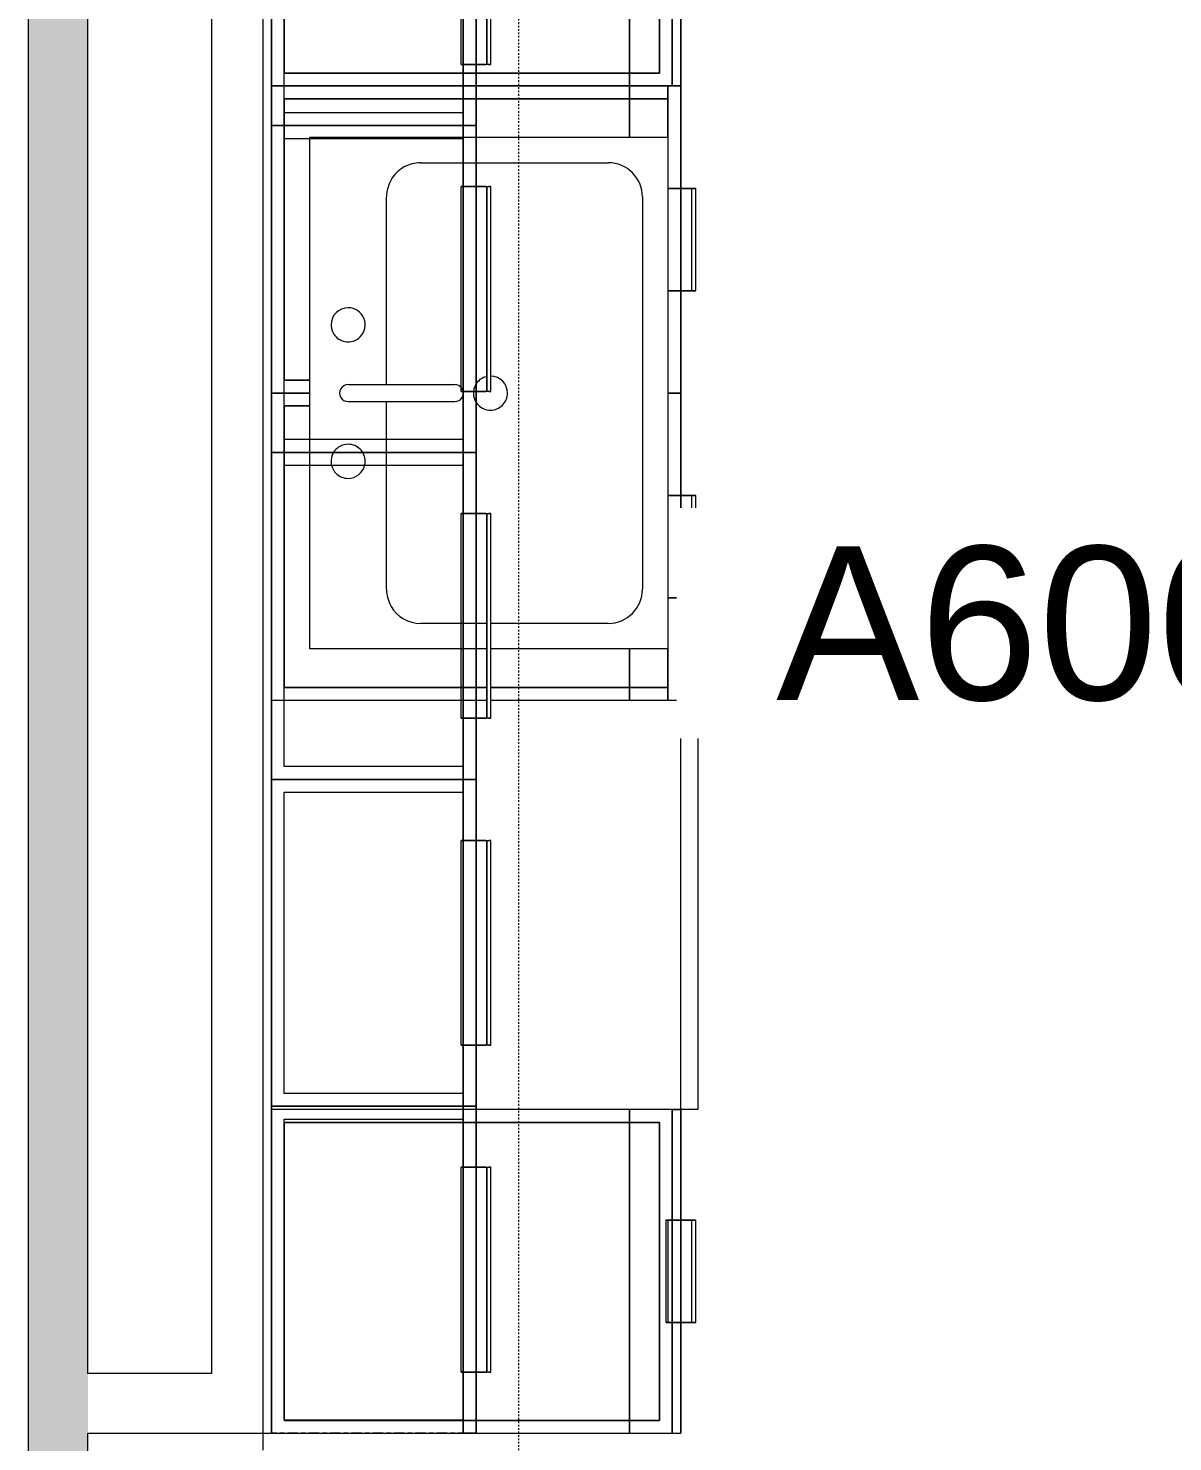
# Model space of a CAD drawing. Header units: inches. Extents: x 41 to 2552, y -541 to 533.
# Drawn here: x 2348.6 to 2415.7, y -484 to -401.2 of the extents above; entities that cross this region are included whole.
import ezdxf

# ---------------------------------------------------------------- set-up
doc = ezdxf.new("R2010")
doc.units = ezdxf.units.IN
doc.header["$MEASUREMENT"] = 0
for name, pattern in [('Center', [1.25, 0.25, -0.1875, 0.625, -0.1875]), ('Dash', [0.25, 0.125, -0.125]), ('Overhead', [0.15625, 0.09375, -0.0625])]:
    doc.linetypes.add(name, pattern=pattern)
for name, color, linetype, lineweight in [('A-WALL-PATT', 111, 'Continuous', 13), ('G-ANNO-SYMB', 111, 'Continuous', 9), ('I-WALL', 2, 'Continuous', 13), ('P-SANR-FIXT', 6, 'Continuous', 9), ('Q-CASE', 31, 'Continuous', 9), ('Q-CASE-HDLN', 31, 'Continuous', 9), ('Q-SPCQ', 91, 'Continuous', 9)]:
    doc.layers.add(name, color=color, linetype=linetype, lineweight=lineweight)
doc.styles.add('Arial_1', font='arial.ttf', dxfattribs={"height": 9})

# ---------------------------------------------------------------- blocks, each defined once
blk = doc.blocks.new('Counter Top _No Backsplash_1 - Standard Counter Top 2-1779365-New Construction - Partition Plan')
at = {"layer": 'Q-CASE', "lineweight": 13}
for p, q in [((-43.762, 0), (-47.254, 0)), ((-47.262, 0), (-47.262, -14.5)), ((67.706, 0), (67.706, -12)), ((67.706, -12), (67.706, -14.5)), ((-47.262, -14.5), (-47.262, -24)), ((67.706, -14.5), (67.706, -24)), ((-47.262, -24), (67.706, -24))]:
    blk.add_line(p, q, dxfattribs=at)
blk = doc.blocks.new('Upper Cabinet - Standard Upper Cabinet-1757630-New Construction - Partition Plan')
at = {"layer": 'Q-CASE', "lineweight": 13}
blk.add_line((128.769, 0), (-14.256, 0), dxfattribs=at)
at = {"layer": 'Q-CASE', "linetype": 'Overhead'}
blk.add_line((-15.262, -15), (128.769, -15), dxfattribs=at)
blk = doc.blocks.new('SPEC-APPL-DISHWASHER - 34_H x 24_W x 25_D ADA-1751838-New Construction - Partition Plan')
at = {"layer": 'Q-SPCQ'}
for p, q in [((-12, 0.5), (-12, 12.5)), ((12, 12.5), (12, 11.75)), ((12, 11.75), (12, 1.375)), ((12, 1.375), (12, 1.25)), ((12, 1.25), (12, 0.5)), ((-12, -2), (-12, 0.5)), ((12, 0.5), (12, -0.082)), ((12, -0.37), (12, -2)), ((-12, -12.5), (-12, -2)), ((12, -2), (12, -12.5)), ((-12, -11.5), (12, -11.5)), ((12, -12.5), (-12, -12.5))]:
    blk.add_line(p, q, dxfattribs=at)
blk = doc.blocks.new('Sink Kitchen-Single - 30_ x 21_-1754605-New Construction - Partition Plan')
at = {"layer": 'P-SANR-FIXT', "lineweight": 13}
for p, q in [((-14.382, 10.408), (15.618, 10.408)), ((-14.382, 1.656), (-14.382, 10.408)), ((15.618, 10.408), (15.618, 1.656)), ((-10.882, 8.908), (12.118, 8.908)), ((-12.882, 1.656), (-12.882, 6.908)), ((14.118, 6.908), (14.118, 1.656)), ((-14.382, -0.844), (-14.382, 1.656)), ((-12.882, -0.844), (-12.882, 1.656)), ((14.118, 1.656), (14.118, 0.014)), ((15.618, 1.656), (15.618, 0.007)), ((14.118, -0.262), (14.118, -0.844)), ((15.618, -0.262), (15.618, -0.844)), ((-14.382, -10.592), (-14.382, -0.844)), ((-12.882, -1.594), (-12.882, -0.844)), ((-12.882, -4.092), (-12.882, -1.594)), ((14.118, -0.844), (14.118, -1.594)), ((14.118, -1.594), (14.118, -1.719)), ((15.618, -0.844), (15.618, -1.594)), ((15.618, -1.594), (15.618, -1.719)), ((0.118, -8.342), (0.118, -2.092)), ((1.118, -8.342), (1.118, -2.092)), ((14.118, -1.719), (14.118, -4.092)), ((15.618, -1.719), (15.618, -10.592)), ((0.118, -6.092), (-10.882, -6.092)), ((3.348, -6.092), (1.118, -6.092)), ((4.848, -6.092), (3.348, -6.092)), ((12.118, -6.092), (4.848, -6.092)), ((-14.312, -10.592), (-14.382, -10.592)), ((3.348, -10.592), (-14.312, -10.592)), ((4.848, -10.592), (3.348, -10.592)), ((15.618, -10.592), (4.848, -10.592))]:
    blk.add_line(p, q, dxfattribs=at)
for centre, radius, start, end in [((-10.882, 6.908), 2, 90, 180), ((12.118, 6.908), 2, 360, 90), ((0.618, 0), 1, 90, 178.30488), ((0.618, 0), 1, 45, 90), ((0.618, 0), 1, 360, 45), ((0.618, 0), 1, 315, 0), ((0.618, 0), 1, 196.64913, 225), ((0.618, 0), 1, 225, 246.04827), ((0.618, 0), 1, 293.95173, 315), ((0.618, 0), 1, 246.04827, 263.6609), ((0.618, -2.092), 0.5, 101.95313, 128.28316), ((0.618, 0), 1, 263.6609, 293.95173), ((0.618, -2.092), 0.5, 60, 101.95313), ((0.618, -2.092), 0.5, 128.28316, 180), ((0.618, -2.092), 0.5, 360, 60), ((-10.882, -4.092), 2, 180, 210), ((12.118, -4.092), 2, 300, 0), ((-10.882, -4.092), 2, 210, 240), ((-10.882, -4.092), 2, 240, 270), ((12.118, -4.092), 2, 270, 300), ((-3.382, -8.342), 1, 45, 180), ((4.618, -8.342), 1, 90, 135), ((4.618, -8.342), 1, 75.33306, 90), ((4.618, -8.342), 1, 0, 75.33306), ((-3.382, -8.342), 1, 360, 45), ((4.618, -8.342), 1, 135, 180), ((-3.382, -8.342), 1, 180, 270), ((-3.382, -8.342), 1, 270, 315), ((-3.382, -8.342), 1, 315, 0), ((0.618, -8.342), 0.5, 180, 240), ((0.618, -8.342), 0.5, 240, 0), ((4.618, -8.342), 1, 180, 284.66694), ((4.618, -8.342), 1, 284.66694, 315), ((4.618, -8.342), 1, 315, 0)]:
    blk.add_arc(centre, radius, start, end, dxfattribs=at)
blk = doc.blocks.new('MLWK_Base Cabinet-Single Door - 32_25_H x 24_D-1780102-New Construction - Partition Plan')
at = {"layer": 'Q-CASE', "lineweight": 13}
for p, q in [((-8.262, 0), (-8.262, -0.75)), ((9.738, 0), (-8.262, 0)), ((-8.262, 0), (-8.262, -0.75)), ((9.738, 0), (-8.262, 0)), ((9.738, -0.75), (9.738, 0)), ((9.738, -0.75), (9.738, 0)), ((-8.262, -0.75), (-8.262, -11.125)), ((-8.262, -0.75), (-8.262, -11.125)), ((-7.512, -11.125), (-7.512, -0.75)), ((-7.512, -0.75), (-7.512, -11.125)), ((-7.512, -0.75), (5.507, -0.75)), ((5.507, -0.75), (-7.512, -0.75)), ((5.507, -0.75), (-7.512, -0.75)), ((-7.512, -0.75), (-7.512, -11.125)), ((-7.512, -11.125), (-7.512, -0.75)), ((-7.512, -0.75), (5.507, -0.75)), ((5.507, -0.75), (7.007, -0.75)), ((7.007, -0.75), (5.507, -0.75)), ((7.007, -0.75), (5.507, -0.75)), ((5.507, -0.75), (7.007, -0.75)), ((7.007, -0.75), (8.988, -0.75)), ((8.988, -0.75), (7.007, -0.75)), ((8.988, -0.75), (7.007, -0.75)), ((7.007, -0.75), (8.988, -0.75)), ((8.988, -0.75), (8.988, -2.252)), ((8.988, -2.252), (8.988, -0.75)), ((8.988, -2.252), (8.988, -0.75)), ((8.988, -0.75), (8.988, -2.252)), ((9.738, -2.252), (9.738, -0.75)), ((9.738, -2.252), (9.738, -0.75)), ((-8.262, -11.125), (-8.262, -11.25)), ((-8.262, -11.125), (-8.262, -11.25)), ((-8.262, -11.25), (-8.262, -12)), ((-8.262, -11.25), (-8.262, -12)), ((-7.512, -11.25), (-7.512, -11.125)), ((-7.512, -11.125), (-7.512, -11.25)), ((-7.512, -11.125), (-7.512, -11.25)), ((-7.512, -11.25), (-7.512, -11.125)), ((-7.512, -12), (-7.512, -11.25)), ((-7.512, -11.25), (-7.512, -12)), ((-7.512, -11.25), (-7.512, -12)), ((-7.512, -12), (-7.512, -11.25)), ((-8.262, -12), (-8.262, -12.582)), ((-8.262, -12), (-8.262, -12.582)), ((-7.512, -12.582), (-7.512, -12)), ((-7.512, -12), (-7.512, -12.582)), ((-7.512, -12), (-7.512, -12.582)), ((-7.512, -12.582), (-7.512, -12)), ((-8.262, -12.87), (-8.262, -14.5)), ((-8.262, -12.87), (-8.262, -14.5)), ((-7.512, -14.5), (-7.512, -12.869)), ((-7.512, -12.869), (-7.512, -14.5)), ((-7.512, -12.869), (-7.512, -14.5)), ((-7.512, -14.5), (-7.512, -12.869)), ((-8.262, -14.5), (-8.262, -24)), ((-8.262, -14.5), (-8.262, -21)), ((-7.512, -21), (-7.512, -14.5)), ((-7.512, -14.5), (-7.512, -23.25)), ((-7.512, -14.5), (-7.512, -23.25)), ((-7.512, -23.25), (-7.512, -14.5)), ((-8.262, -21), (-8.262, -23.25)), ((-8.262, -21), (-7.512, -21)), ((-7.512, -21), (-8.262, -21)), ((-7.512, -23.25), (-7.512, -21)), ((-7.512, -21), (-5.262, -21)), ((-5.262, -21), (-7.512, -21)), ((-8.262, -23.25), (-8.262, -24)), ((-7.512, -23.25), (-8.262, -23.25)), ((-8.262, -23.25), (-5.262, -23.25)), ((-8.262, -23.25), (-8.262, -24)), ((-8.262, -23.25), (-8.262, -24)), ((-2.262, -24), (-8.262, -24)), ((-8.262, -24), (9.738, -24)), ((-8.262, -24), (9.738, -24)), ((-8.262, -24), (-2.262, -24)), ((9.738, -24), (-8.262, -24)), ((-8.262, -24), (-2.262, -24)), ((-5.262, -23.25), (-7.512, -23.25)), ((-7.512, -23.25), (-5.262, -23.25)), ((-5.262, -23.25), (-7.512, -23.25)), ((-7.512, -23.25), (-5.262, -23.25)), ((-5.262, -23.25), (-7.512, -23.25)), ((-2.262, -24), (-2.262, -23.252)), ((-2.262, -23.252), (-2.262, -24)), ((3.738, -24), (-2.262, -24)), ((-2.262, -24.75), (-2.262, -24)), ((-2.262, -24), (-2.262, -24.625)), ((-2.262, -24), (3.738, -24)), ((-2.262, -24), (3.738, -24)), ((3.738, -24), (3.738, -23.252)), ((3.738, -23.252), (3.738, -24)), ((9.738, -24), (3.738, -24)), ((3.738, -24.625), (3.738, -24)), ((3.738, -24), (3.738, -24.75)), ((3.738, -24), (9.738, -24)), ((3.738, -24), (9.738, -24)), ((9.738, -24), (9.738, -23.252)), ((9.738, -24), (9.738, -23.252)), ((9.738, -24), (9.738, -23.252)), ((9.738, -23.252), (9.738, -24)), ((-2.262, -24.625), (-2.262, -24.838)), ((3.738, -24.625), (-2.262, -24.625)), ((-2.262, -24.875), (-2.262, -24.75)), ((-2.262, -24.838), (-2.262, -24.875)), ((3.738, -24.629), (3.738, -24.625)), ((3.738, -24.662), (3.738, -24.629)), ((3.738, -24.718), (3.738, -24.662)), ((3.738, -24.838), (3.738, -24.718)), ((3.738, -24.75), (3.738, -24.875)), ((3.738, -24.858), (3.738, -24.838)), ((-2.262, -24.875), (3.738, -24.875)), ((3.738, -24.875), (3.738, -24.858))]:
    blk.add_line(p, q, dxfattribs=at)
blk = doc.blocks.new('MLWK_Base Cabinet-Single Door - 32_25_H x 24_D-1780103-New Construction - Partition Plan')
at = {"layer": 'Q-CASE', "lineweight": 13}
for p, q in [((3.738, 24.875), (-2.262, 24.875)), ((-2.262, 24.875), (-2.262, 24.858)), ((-2.262, 24.75), (-2.262, 24.875)), ((-2.262, 24.858), (-2.262, 24.812)), ((3.738, 24.782), (3.738, 24.875)), ((3.738, 24.875), (3.738, 24.75)), ((-2.262, 24.812), (-2.262, 24.782)), ((-2.262, 24.782), (-2.262, 24.662)), ((-2.262, 24), (-2.262, 24.75)), ((-2.262, 24.662), (-2.262, 24.629)), ((-2.262, 24.629), (-2.262, 24.625)), ((-2.262, 24.625), (-2.262, 24)), ((-2.262, 24.625), (3.738, 24.625)), ((3.738, 24.662), (3.738, 24.782)), ((3.738, 24.75), (3.738, 24)), ((3.738, 24.642), (3.738, 24.662)), ((3.738, 24.625), (3.738, 24.642)), ((3.738, 24), (3.738, 24.625)), ((-2.262, 24), (-8.262, 24)), ((-8.262, 24), (9.738, 24)), ((9.738, 24), (-8.262, 24)), ((-2.262, 24), (-8.262, 24)), ((-8.262, 24), (-8.262, 14.5)), ((-8.262, 24), (-8.262, 23.5)), ((-2.262, 24), (-8.262, 24)), ((-8.262, 24), (9.738, 24)), ((-8.262, 24), (-8.262, 23.25)), ((-8.262, 24), (-8.262, 23.5)), ((-8.262, 23.5), (-8.262, 23.25)), ((-8.262, 23.5), (-8.262, 23.25)), ((-8.262, 23.25), (-8.262, 21)), ((-5.262, 23.25), (-8.262, 23.25)), ((-8.262, 23.25), (-7.512, 23.25)), ((-7.512, 23.25), (-5.262, 23.25)), ((-5.262, 23.25), (-7.512, 23.25)), ((-7.512, 21), (-7.512, 23.25)), ((-7.512, 23.25), (-7.512, 14.5)), ((-7.512, 23.25), (-5.262, 23.25)), ((-5.262, 23.25), (-7.512, 23.25)), ((-7.512, 23.25), (-7.512, 14.5)), ((-7.512, 14.5), (-7.512, 23.25)), ((-7.512, 23.25), (-5.262, 23.25)), ((3.738, 24), (-2.262, 24)), ((-2.262, 24), (-2.262, 23.252)), ((-2.262, 23.252), (-2.262, 24)), ((3.738, 24), (-2.262, 24)), ((3.738, 24), (-2.262, 24)), ((9.738, 24), (3.738, 24)), ((3.738, 24), (3.738, 23.252)), ((3.738, 23.252), (3.738, 24)), ((9.738, 24), (3.738, 24)), ((9.738, 24), (3.738, 24)), ((9.738, 23.252), (9.738, 24)), ((9.738, 23.252), (9.738, 24)), ((9.738, 23.252), (9.738, 24)), ((9.738, 24), (9.738, 23.252)), ((-7.512, 21), (-8.262, 21)), ((-8.262, 21), (-8.262, 14.5)), ((-8.262, 21), (-7.512, 21)), ((-7.512, 14.5), (-7.512, 21)), ((-5.262, 21), (-7.512, 21)), ((-7.512, 21), (-5.262, 21)), ((-8.262, 14.5), (-8.262, 12)), ((-8.262, 14.5), (-8.262, 12)), ((-7.512, 12), (-7.512, 14.5)), ((-7.512, 14.5), (-7.512, 12)), ((-7.512, 14.5), (-7.512, 12)), ((-7.512, 12), (-7.512, 14.5)), ((-8.262, 12), (-8.262, 11.25)), ((-8.262, 12), (-8.262, 11.25)), ((-7.512, 11.25), (-7.512, 12)), ((-7.512, 12), (-7.512, 11.25)), ((-7.512, 12), (-7.512, 11.25)), ((-7.512, 11.25), (-7.512, 12)), ((-8.262, 11.25), (-8.262, 0.75)), ((-8.262, 11.25), (-8.262, 0.75)), ((-7.512, 0.75), (-7.512, 11.25)), ((-7.512, 11.25), (-7.512, 0.75)), ((-7.512, 11.25), (-7.512, 0.75)), ((-7.512, 0.75), (-7.512, 11.25)), ((8.988, 2.252), (8.988, 0.75)), ((8.988, 0.75), (8.988, 2.252)), ((8.988, 0.75), (8.988, 2.252)), ((8.988, 2.252), (8.988, 0.75)), ((9.738, 0.75), (9.738, 2.252)), ((9.738, 0.75), (9.738, 2.252)), ((-8.262, 0.75), (-8.262, 0)), ((-8.262, 0.75), (-8.262, 0)), ((-8.262, 0), (9.738, 0)), ((-6.692, 0.75), (-7.512, 0.75)), ((-7.512, 0.75), (-6.692, 0.75)), ((-7.512, 0.75), (-6.692, 0.75)), ((-6.692, 0.75), (-7.512, 0.75)), ((-5.192, 0.75), (-6.692, 0.75)), ((-6.692, 0.75), (-5.192, 0.75)), ((-6.692, 0.75), (-5.192, 0.75)), ((-5.192, 0.75), (-6.692, 0.75)), ((8.988, 0.75), (-5.192, 0.75)), ((-5.192, 0.75), (8.988, 0.75)), ((-5.192, 0.75), (8.988, 0.75)), ((8.988, 0.75), (-5.192, 0.75)), ((9.738, 0), (9.738, 0.75)), ((9.738, 0), (9.738, 0.75)), ((-8.262, 0), (9.738, 0))]:
    blk.add_line(p, q, dxfattribs=at)
blk = doc.blocks.new('MLWK_Base Cabinet-Top Drawer - 32_25_H x 24_D-1780494-New Construction - Partition Plan')
at = {"layer": 'Q-CASE', "lineweight": 13}
for p, q in [((-8.262, 0), (-8.262, -0.75)), ((9.738, 0), (-8.262, 0)), ((-8.262, 0), (-8.262, -0.75)), ((9.738, 0), (-8.262, 0)), ((9.738, -0.75), (9.738, 0)), ((9.738, -0.75), (9.738, 0)), ((-8.262, -0.75), (-8.262, -11.25)), ((-8.262, -0.75), (-8.262, -11.25)), ((-7.512, -11.25), (-7.512, -0.75)), ((-7.512, -0.75), (-7.512, -11.25)), ((-7.512, -0.75), (7.828, -0.75)), ((7.828, -0.75), (-7.512, -0.75)), ((7.828, -0.75), (-7.512, -0.75)), ((-7.512, -0.75), (-7.512, -11.25)), ((-7.512, -11.25), (-7.512, -0.75)), ((-7.512, -0.75), (7.828, -0.75)), ((7.828, -0.75), (8.988, -0.75)), ((8.988, -0.75), (7.828, -0.75)), ((8.988, -0.75), (7.828, -0.75)), ((7.828, -0.75), (8.988, -0.75)), ((8.988, -0.75), (8.988, -12)), ((8.988, -12), (8.988, -0.75)), ((8.988, -12), (8.988, -0.75)), ((8.988, -0.75), (8.988, -12)), ((9.738, -11.25), (9.738, -0.75)), ((9.738, -11.25), (9.738, -0.75)), ((-8.262, -11.25), (-8.262, -12)), ((-8.262, -11.25), (-8.262, -12)), ((-7.512, -12), (-7.512, -11.25)), ((-7.512, -11.25), (-7.512, -12)), ((-7.512, -11.25), (-7.512, -12)), ((-7.512, -12), (-7.512, -11.25)), ((9.738, -12), (9.738, -11.25)), ((9.738, -12), (9.738, -11.25)), ((-8.262, -12), (-8.262, -14.5)), ((-8.262, -12), (-8.262, -14.5)), ((-7.512, -14.5), (-7.512, -12)), ((-7.512, -12), (-7.512, -14.5)), ((-7.512, -12), (-7.512, -14.5)), ((-7.512, -14.5), (-7.512, -12)), ((8.988, -12), (8.988, -14.5)), ((8.988, -14.5), (8.988, -12)), ((8.988, -14.5), (8.988, -12)), ((8.988, -12), (8.988, -14.5)), ((9.738, -14.5), (9.738, -12)), ((9.738, -14.5), (9.738, -12)), ((-8.262, -14.5), (-8.262, -23.5)), ((-8.262, -14.5), (-8.262, -21)), ((-7.512, -21), (-7.512, -14.5)), ((-7.512, -14.5), (-7.512, -22.75)), ((-7.512, -14.5), (-7.512, -22.75)), ((-7.512, -22.75), (-7.512, -14.5)), ((8.988, -14.5), (8.988, -21)), ((8.988, -22.75), (8.988, -14.5)), ((8.988, -22.75), (8.988, -14.5)), ((8.988, -14.5), (8.988, -22.75)), ((9.738, -23.5), (9.738, -14.5)), ((9.738, -21), (9.738, -14.5)), ((-8.262, -21), (-8.262, -23.25)), ((-8.262, -21), (-7.512, -21)), ((-7.512, -21), (-8.262, -21)), ((-7.512, -22.75), (-7.512, -21)), ((-7.512, -21), (8.988, -21)), ((8.988, -21), (-7.512, -21)), ((8.988, -21), (8.988, -22.75)), ((8.988, -21), (9.738, -21)), ((9.738, -21), (8.988, -21)), ((9.738, -23.5), (9.738, -21)), ((8.988, -22.75), (-7.512, -22.75)), ((-7.512, -22.75), (8.988, -22.75)), ((-7.512, -22.75), (8.988, -22.75)), ((8.988, -22.75), (-7.512, -22.75)), ((-2.262, -24), (-2.262, -23.125)), ((-2.262, -23.125), (-2.262, -23.25)), ((3.738, -23.125), (-2.262, -23.125)), ((3.738, -23.125), (-2.262, -23.125)), ((-2.262, -24), (-2.262, -23.125)), ((-2.262, -23.125), (-2.262, -23.25)), ((3.738, -23.125), (-2.262, -23.125)), ((3.738, -23.125), (-2.262, -23.125)), ((3.738, -23.25), (3.738, -23.125)), ((3.738, -23.125), (3.738, -24)), ((3.738, -23.25), (3.738, -23.125)), ((3.738, -23.125), (3.738, -24)), ((-8.262, -23.25), (-8.262, -23.5)), ((-8.262, -23.5), (9.738, -23.5)), ((-8.262, -23.5), (-2.262, -23.5)), ((-2.262, -23.5), (-8.262, -23.5)), ((-8.262, -23.5), (-2.262, -23.5)), ((-2.262, -23.5), (-8.262, -23.5)), ((-8.262, -23.5), (9.738, -23.5)), ((-8.262, -23.5), (-8.262, -24)), ((-8.262, -23.5), (-8.262, -24)), ((-8.262, -23.5), (-8.262, -24)), ((-8.262, -23.5), (-8.262, -24)), ((-2.262, -24), (-8.262, -24)), ((-8.262, -24), (-2.262, -24)), ((9.738, -24), (-8.262, -24)), ((-8.262, -24), (-2.262, -24)), ((-2.262, -23.25), (-2.262, -23.5)), ((3.738, -23.25), (-2.262, -23.25)), ((3.738, -23.25), (-2.262, -23.25)), ((-2.262, -23.25), (-2.262, -24)), ((3.738, -23.25), (-2.262, -23.25)), ((3.738, -23.25), (-2.262, -23.25)), ((-2.262, -23.5), (-2.262, -24)), ((-2.262, -23.5), (3.738, -23.5)), ((3.738, -23.5), (-2.262, -23.5)), ((-2.262, -23.5), (3.738, -23.5)), ((3.738, -23.5), (-2.262, -23.5)), ((-2.262, -24.75), (-2.262, -24)), ((-2.262, -24), (-2.262, -24.625)), ((-2.262, -24.75), (-2.262, -24)), ((-2.262, -24), (-2.262, -24.625)), ((3.738, -24), (-2.262, -24)), ((-2.262, -24), (3.738, -24)), ((-2.262, -24), (3.738, -24)), ((3.738, -23.5), (3.738, -23.25)), ((3.738, -24), (3.738, -23.25)), ((3.738, -24), (3.738, -23.5)), ((3.738, -23.5), (9.738, -23.5)), ((9.738, -23.5), (3.738, -23.5)), ((3.738, -23.5), (9.738, -23.5)), ((9.738, -23.5), (3.738, -23.5)), ((3.738, -24.625), (3.738, -24)), ((3.738, -24), (3.738, -24.75)), ((3.738, -24.625), (3.738, -24)), ((3.738, -24), (3.738, -24.75)), ((9.738, -24), (3.738, -24)), ((3.738, -24), (9.738, -24)), ((3.738, -24), (9.738, -24)), ((9.738, -24), (9.738, -23.5)), ((9.738, -23.5), (9.738, -24)), ((9.738, -24), (9.738, -23.5)), ((9.738, -23.5), (9.738, -24)), ((-2.262, -24.625), (-2.262, -24.875)), ((3.738, -24.625), (-2.262, -24.625)), ((-2.262, -24.625), (-2.262, -24.838)), ((3.738, -24.625), (-2.262, -24.625)), ((-2.262, -24.871), (-2.262, -24.75)), ((-2.262, -24.875), (-2.262, -24.75)), ((-2.262, -24.838), (-2.262, -24.875)), ((3.738, -24.875), (3.738, -24.625)), ((3.738, -24.629), (3.738, -24.625)), ((3.738, -24.642), (3.738, -24.629)), ((3.738, -24.662), (3.738, -24.642)), ((3.738, -24.75), (3.738, -24.662)), ((3.738, -24.75), (3.738, -24.782)), ((3.738, -24.782), (3.738, -24.75)), ((3.738, -24.75), (3.738, -24.875)), ((3.738, -24.782), (3.738, -24.871)), ((3.738, -24.812), (3.738, -24.782)), ((3.738, -24.838), (3.738, -24.812)), ((3.738, -24.858), (3.738, -24.838)), ((-2.262, -24.875), (-2.262, -24.871)), ((-2.262, -24.875), (3.738, -24.875)), ((-2.262, -24.875), (3.738, -24.875)), ((3.738, -24.871), (3.738, -24.858)), ((3.738, -24.871), (3.738, -24.875)), ((3.738, -24.875), (3.738, -24.871))]:
    blk.add_line(p, q, dxfattribs=at)
blk = doc.blocks.new('MLWK_Base Cabinet-Top Drawer - 32_25_H x 24_D-1780532-New Construction - Partition Plan')
at = {"layer": 'Q-CASE', "lineweight": 13}
for p, q in [((-8.747, 0), (-8.747, -14.5)), ((-8.747, 0), (-8.747, -14.5)), ((10.222, 0), (-8.739, 0)), ((10.222, 0), (-8.739, 0)), ((10.222, -12), (10.222, 0)), ((10.222, -12), (10.222, 0)), ((-7.997, -12), (-7.997, -0.75)), ((-7.997, -0.75), (-7.997, -12)), ((-7.997, -0.75), (-7.997, -12)), ((-7.997, -12), (-7.997, -0.75)), ((-7.989, -0.75), (9.472, -0.75)), ((9.472, -0.75), (-7.989, -0.75)), ((9.472, -0.75), (-7.989, -0.75)), ((-7.989, -0.75), (9.472, -0.75)), ((9.472, -0.75), (9.472, -11.25)), ((9.472, -11.25), (9.472, -0.75)), ((9.472, -11.25), (9.472, -0.75)), ((9.472, -0.75), (9.472, -11.25)), ((9.472, -11.25), (9.472, -12)), ((9.472, -12), (9.472, -11.25)), ((9.472, -12), (9.472, -11.25)), ((9.472, -11.25), (9.472, -12)), ((-7.997, -14.5), (-7.997, -12)), ((-7.997, -12), (-7.997, -14.5)), ((-7.997, -12), (-7.997, -14.5)), ((-7.997, -14.5), (-7.997, -12)), ((9.472, -12), (9.472, -14.5)), ((9.472, -14.5), (9.472, -12)), ((9.472, -14.5), (9.472, -12)), ((9.472, -12), (9.472, -14.5)), ((10.222, -14.5), (10.222, -12)), ((10.222, -14.5), (10.222, -12)), ((-8.747, -14.5), (-8.747, -23.5)), ((-8.747, -14.5), (-8.747, -21)), ((-7.997, -21), (-7.997, -14.5)), ((-7.997, -14.5), (-7.997, -22.75)), ((-7.997, -14.5), (-7.997, -22.75)), ((-7.997, -22.75), (-7.997, -14.5)), ((9.472, -14.5), (9.472, -21)), ((9.472, -22.75), (9.472, -14.5)), ((9.472, -22.75), (9.472, -14.5)), ((9.472, -14.5), (9.472, -22.75)), ((10.222, -23.5), (10.222, -14.5)), ((10.222, -21), (10.222, -14.5)), ((-8.747, -21), (-8.747, -23.5)), ((-8.747, -21), (-7.997, -21)), ((-7.997, -21), (-8.747, -21)), ((-7.997, -22.75), (-7.997, -21)), ((-7.997, -21), (9.472, -21)), ((9.472, -21), (-7.997, -21)), ((9.472, -21), (9.472, -22.75)), ((9.472, -21), (10.222, -21)), ((10.222, -21), (9.472, -21)), ((10.222, -23.5), (10.222, -21)), ((9.472, -22.75), (-7.997, -22.75)), ((-7.997, -22.75), (9.472, -22.75)), ((-7.997, -22.75), (9.472, -22.75)), ((9.472, -22.75), (-7.997, -22.75)), ((-2.262, -24), (-2.262, -23.125)), ((-2.262, -23.125), (-2.262, -23.25)), ((3.738, -23.125), (-2.262, -23.125)), ((3.738, -23.125), (-2.262, -23.125)), ((-2.262, -24), (-2.262, -23.125)), ((-2.262, -23.125), (-2.262, -23.25)), ((3.738, -23.125), (-2.262, -23.125)), ((3.738, -23.125), (-2.262, -23.125)), ((3.738, -23.25), (3.738, -23.125)), ((3.738, -23.125), (3.738, -24)), ((3.738, -23.25), (3.738, -23.125)), ((3.738, -23.125), (3.738, -24)), ((-8.747, -23.5), (10.222, -23.5)), ((-8.747, -23.5), (-2.262, -23.5)), ((-2.262, -23.5), (-8.747, -23.5)), ((-8.747, -23.5), (-2.262, -23.5)), ((-2.262, -23.5), (-8.747, -23.5)), ((-8.747, -23.5), (10.222, -23.5)), ((-8.747, -23.5), (-8.747, -24)), ((-8.747, -23.5), (-8.747, -24)), ((-8.747, -23.5), (-8.747, -24)), ((-8.747, -23.5), (-8.747, -24)), ((-2.262, -24), (-8.747, -24)), ((-8.747, -24), (-2.262, -24)), ((10.222, -24), (-8.747, -24)), ((-8.747, -24), (-2.262, -24)), ((-2.262, -23.25), (-2.262, -23.5)), ((3.738, -23.25), (-2.262, -23.25)), ((3.738, -23.25), (-2.262, -23.25)), ((-2.262, -23.25), (-2.262, -24)), ((3.738, -23.25), (-2.262, -23.25)), ((3.738, -23.25), (-2.262, -23.25)), ((-2.262, -23.5), (-2.262, -24)), ((-2.262, -23.5), (3.738, -23.5)), ((3.738, -23.5), (-2.262, -23.5)), ((-2.262, -23.5), (3.738, -23.5)), ((3.738, -23.5), (-2.262, -23.5)), ((-2.262, -24.75), (-2.262, -24)), ((-2.262, -24), (-2.262, -24.625)), ((-2.262, -24.75), (-2.262, -24)), ((-2.262, -24), (-2.262, -24.625)), ((3.738, -24), (-2.262, -24)), ((-2.262, -24), (3.738, -24)), ((-2.262, -24), (3.738, -24)), ((3.738, -23.5), (3.738, -23.25)), ((3.738, -24), (3.738, -23.25)), ((3.738, -24), (3.738, -23.5)), ((3.738, -23.5), (10.222, -23.5)), ((10.222, -23.5), (3.738, -23.5)), ((3.738, -23.5), (10.222, -23.5)), ((10.222, -23.5), (3.738, -23.5)), ((3.738, -24.625), (3.738, -24)), ((3.738, -24), (3.738, -24.75)), ((3.738, -24.625), (3.738, -24)), ((3.738, -24), (3.738, -24.75)), ((10.222, -24), (3.738, -24)), ((3.738, -24), (10.222, -24)), ((3.738, -24), (10.222, -24)), ((10.222, -24), (10.222, -23.5)), ((10.222, -23.5), (10.222, -24)), ((10.222, -24), (10.222, -23.5)), ((10.222, -23.5), (10.222, -24)), ((-2.262, -24.625), (-2.262, -24.875)), ((3.738, -24.625), (-2.262, -24.625)), ((-2.262, -24.625), (-2.262, -24.642)), ((3.738, -24.625), (-2.262, -24.625)), ((-2.262, -24.642), (-2.262, -24.75)), ((-2.262, -24.871), (-2.262, -24.75)), ((-2.262, -24.75), (-2.262, -24.875)), ((-2.262, -24.875), (-2.262, -24.75)), ((3.738, -24.875), (3.738, -24.625)), ((3.738, -24.629), (3.738, -24.625)), ((3.738, -24.662), (3.738, -24.629)), ((3.738, -24.687), (3.738, -24.662)), ((3.738, -24.75), (3.738, -24.687)), ((3.738, -24.75), (3.738, -24.782)), ((3.738, -24.782), (3.738, -24.75)), ((3.738, -24.75), (3.738, -24.875)), ((3.738, -24.782), (3.738, -24.871)), ((3.738, -24.875), (3.738, -24.782)), ((-2.262, -24.875), (-2.262, -24.871)), ((-2.262, -24.875), (3.738, -24.875)), ((-2.262, -24.875), (3.738, -24.875)), ((3.738, -24.871), (3.738, -24.875))]:
    blk.add_line(p, q, dxfattribs=at)
blk = doc.blocks.new('MLWK_Upper Cabinet-Single Door1 - 36_H x 14_D 2-1780040-New Construction - Partition Plan')
at = {"layer": 'Q-CASE', "lineweight": 13}
for p, q in [((6, 15.375), (-6, 15.375)), ((-6, 15.375), (-6, 15.25)), ((-6, 15.125), (-6, 15.375)), ((-6, 15.125), (6, 15.125)), ((-6, 14.5), (-6, 15.125)), ((6, 15.125), (-6, 15.125)), ((-6, 15.082), (-6, 14.5)), ((6, 15.25), (6, 15.375)), ((6, 15.375), (6, 15.125)), ((6, 15.125), (6, 14.5)), ((6, 14.5), (6, 15.082)), ((9.58, 14.5), (-9.58, 14.5)), ((-9.58, 14.5), (-9.58, 13.75)), ((-9.58, 13.75), (-9.58, 14.5)), ((-9.58, 14.5), (9.58, 14.5)), ((-6, 14.5), (-6, 13.75)), ((-6, 13.75), (-6, 14.5)), ((6, 14.5), (6, 13.75)), ((6, 13.75), (6, 14.5)), ((9.58, 13.75), (9.58, 14.5)), ((9.58, 14.5), (9.58, 13.75)), ((-9.58, 13.75), (9.58, 13.75)), ((-8.83, 13.75), (-9.58, 13.75)), ((9.58, 13.75), (-9.58, 13.75)), ((-9.58, 13.75), (-9.58, 2.5)), ((-9.58, 13.75), (-9.58, 2.5)), ((-8.83, 13.75), (-9.58, 13.75)), ((-6, 13.75), (-8.83, 13.75)), ((-8.83, 13.75), (8.83, 13.75)), ((-8.83, 3.25), (-8.83, 13.75)), ((-8.83, 3.25), (-8.83, 13.75)), ((-8.83, 13.75), (8.83, 13.75)), ((8.83, 13.75), (-8.83, 13.75)), ((-6, 13.75), (-6, 13.625)), ((-6, 13.625), (-6, 13.75)), ((6, 13.75), (-6, 13.75)), ((6, 13.75), (-6, 13.75)), ((6, 13.75), (-6, 13.75)), ((6, 13.625), (-6, 13.625)), ((6, 13.625), (-6, 13.625)), ((6, 13.75), (6, 13.625)), ((6, 13.625), (6, 13.75)), ((8.83, 13.75), (6, 13.75)), ((9.58, 13.75), (8.83, 13.75)), ((8.83, 13.75), (8.83, 3.25)), ((8.83, 13.75), (8.83, 3.25)), ((9.58, 13.75), (8.83, 13.75)), ((9.58, 2.5), (9.58, 13.75)), ((9.58, 2.5), (9.58, 13.75)), ((-9.58, 2.5), (9.58, 2.5)), ((-9.58, 2.5), (9.58, 2.5)), ((8.83, 3.25), (-8.83, 3.25)), ((8.83, 3.25), (-8.83, 3.25))]:
    blk.add_line(p, q, dxfattribs=at)
at = {"layer": 'Q-CASE', "linetype": 'Center'}
for p, q in [((-9.58, 2.5), (-9.58, 14.5)), ((-9.58, 14.5), (9.58, 14.5)), ((9.58, 14.5), (9.58, 2.5))]:
    blk.add_line(p, q, dxfattribs=at)
at = {"layer": 'Q-CASE-HDLN', "linetype": 'Dash'}
blk.add_line((9.58, 2.5), (-9.58, 2.5), dxfattribs=at)
blk = doc.blocks.new('MLWK_Upper Cabinet-Single Door1 - 36_H x 14_D 2-V2-New Construction - Partition Plan')
at = {"layer": 'Q-CASE', "linetype": 'Center'}
for p, q in [((-9.58, -2.5), (-9.58, -14.5)), ((9.58, -14.5), (9.58, -2.5)), ((-9.58, -14.5), (9.58, -14.5))]:
    blk.add_line(p, q, dxfattribs=at)
at = {"layer": 'Q-CASE', "lineweight": 13}
for p, q in [((9.58, -2.5), (-9.58, -2.5)), ((-9.58, -2.5), (-9.58, -13.75)), ((-9.58, -2.5), (-9.58, -13.75)), ((9.58, -2.5), (-9.58, -2.5)), ((-8.83, -13.75), (-8.83, -3.25)), ((-8.83, -3.25), (8.83, -3.25)), ((-8.83, -3.25), (8.83, -3.25)), ((-8.83, -13.75), (-8.83, -3.25)), ((8.83, -3.25), (8.83, -13.75)), ((8.83, -3.25), (8.83, -13.75)), ((9.58, -13.75), (9.58, -2.5)), ((9.58, -13.75), (9.58, -2.5)), ((9.58, -13.75), (-9.58, -13.75)), ((-9.58, -13.75), (-9.58, -14.5)), ((-9.58, -14.5), (-9.58, -13.75)), ((-9.58, -13.75), (-8.83, -13.75)), ((-9.58, -13.75), (9.58, -13.75)), ((-9.58, -13.75), (-8.83, -13.75)), ((-8.83, -13.75), (-6, -13.75)), ((8.83, -13.75), (-8.83, -13.75)), ((8.83, -13.75), (-8.83, -13.75)), ((-8.83, -13.75), (8.83, -13.75)), ((-6, -13.75), (-6, -13.625)), ((-6, -13.625), (-6, -13.75)), ((-6, -13.625), (6, -13.625)), ((-6, -13.625), (6, -13.625)), ((-6, -14.5), (-6, -13.75)), ((-6, -13.75), (-6, -14.5)), ((-6, -13.75), (6, -13.75)), ((-6, -13.75), (6, -13.75)), ((-6, -13.75), (6, -13.75)), ((6, -13.75), (6, -13.625)), ((6, -13.625), (6, -13.75)), ((6, -14.5), (6, -13.75)), ((6, -13.75), (6, -14.5)), ((6, -13.75), (8.83, -13.75)), ((8.83, -13.75), (9.58, -13.75)), ((8.83, -13.75), (9.58, -13.75)), ((9.58, -14.5), (9.58, -13.75)), ((9.58, -13.75), (9.58, -14.5)), ((-9.58, -14.5), (9.58, -14.5)), ((9.58, -14.5), (-9.58, -14.5)), ((-6, -15.125), (-6, -14.5)), ((-6, -14.5), (-6, -15.082)), ((6, -15.082), (6, -14.5)), ((6, -14.5), (6, -15.125)), ((6, -15.125), (-6, -15.125)), ((-6, -15.375), (-6, -15.125)), ((-6, -15.125), (6, -15.125)), ((-6, -15.25), (-6, -15.375)), ((-6, -15.375), (6, -15.375)), ((6, -15.125), (6, -15.375)), ((6, -15.375), (6, -15.25))]:
    blk.add_line(p, q, dxfattribs=at)
at = {"layer": 'Q-CASE-HDLN', "linetype": 'Dash'}
blk.add_line((9.58, -2.5), (-9.58, -2.5), dxfattribs=at)
blk = doc.blocks.new('MLWK_Upper Cabinet-Single Door1 - 36_H x 14_D 2-V3-New Construction - Partition Plan')
at = {"layer": 'Q-CASE', "lineweight": 13}
for p, q in [((6, 15.375), (-6, 15.375)), ((-6, 15.375), (-6, 15.25)), ((-6, 15.125), (-6, 15.375)), ((-6, 15.125), (6, 15.125)), ((-6, 14.5), (-6, 15.125)), ((6, 15.125), (-6, 15.125)), ((-6, 15.082), (-6, 14.5)), ((6, 15.358), (6, 15.375)), ((6, 15.375), (6, 15.125)), ((6, 15.338), (6, 15.358)), ((6, 15.313), (6, 15.338)), ((6, 15.282), (6, 15.313)), ((6, 15.25), (6, 15.282)), ((6, 15.125), (6, 14.5)), ((6, 14.5), (6, 15.082)), ((9.58, 14.5), (-9.58, 14.5)), ((-9.58, 14.5), (-9.58, 13.75)), ((-9.58, 13.75), (-9.58, 14.5)), ((-9.58, 14.5), (9.58, 14.5)), ((-6, 14.5), (-6, 13.75)), ((-6, 13.75), (-6, 14.5)), ((6, 14.5), (6, 13.75)), ((6, 13.75), (6, 14.5)), ((9.58, 13.75), (9.58, 14.5)), ((9.58, 14.5), (9.58, 13.75)), ((-9.58, 13.75), (9.58, 13.75)), ((-8.83, 13.75), (-9.58, 13.75)), ((9.58, 13.75), (-9.58, 13.75)), ((-9.58, 13.75), (-9.58, 2.5)), ((-9.58, 13.75), (-9.58, 2.5)), ((-8.83, 13.75), (-9.58, 13.75)), ((-6, 13.75), (-8.83, 13.75)), ((-8.83, 13.75), (8.83, 13.75)), ((-8.83, 3.25), (-8.83, 13.75)), ((-8.83, 3.25), (-8.83, 13.75)), ((-8.83, 13.75), (8.83, 13.75)), ((8.83, 13.75), (-8.83, 13.75)), ((-6, 13.75), (-6, 13.625)), ((-6, 13.625), (-6, 13.75)), ((6, 13.75), (-6, 13.75)), ((6, 13.75), (-6, 13.75)), ((6, 13.75), (-6, 13.75)), ((6, 13.625), (-6, 13.625)), ((6, 13.625), (-6, 13.625)), ((6, 13.75), (6, 13.625)), ((6, 13.625), (6, 13.75)), ((8.83, 13.75), (6, 13.75)), ((9.58, 13.75), (8.83, 13.75)), ((8.83, 13.75), (8.83, 3.25)), ((8.83, 13.75), (8.83, 3.25)), ((9.58, 13.75), (8.83, 13.75)), ((9.58, 2.5), (9.58, 13.75)), ((9.58, 2.5), (9.58, 13.75)), ((-9.58, 2.5), (9.58, 2.5)), ((-9.58, 2.5), (9.58, 2.5)), ((8.83, 3.25), (-8.83, 3.25)), ((8.83, 3.25), (-8.83, 3.25))]:
    blk.add_line(p, q, dxfattribs=at)
at = {"layer": 'Q-CASE', "linetype": 'Center'}
for p, q in [((-9.58, 2.5), (-9.58, 14.5)), ((-9.58, 14.5), (9.58, 14.5)), ((9.58, 14.5), (9.58, 2.5))]:
    blk.add_line(p, q, dxfattribs=at)
at = {"layer": 'Q-CASE-HDLN', "linetype": 'Dash'}
blk.add_line((9.58, 2.5), (-9.58, 2.5), dxfattribs=at)
blk = doc.blocks.new('MLWK_Upper Cabinet-Single Door1 - 36_H x 14_D 2-V4-New Construction - Partition Plan')
at = {"layer": 'Q-CASE', "linetype": 'Center'}
for p, q in [((-9.58, -2.5), (-9.58, -14.5)), ((9.58, -14.5), (9.58, -2.5)), ((-9.58, -14.5), (9.58, -14.5))]:
    blk.add_line(p, q, dxfattribs=at)
at = {"layer": 'Q-CASE', "lineweight": 13}
for p, q in [((9.58, -2.5), (-9.58, -2.5)), ((-9.58, -2.5), (-9.58, -13.75)), ((-9.58, -2.5), (-9.58, -13.75)), ((9.58, -2.5), (-9.58, -2.5)), ((-8.83, -13.75), (-8.83, -3.25)), ((-8.83, -3.25), (8.83, -3.25)), ((-8.83, -3.25), (8.83, -3.25)), ((-8.83, -13.75), (-8.83, -3.25)), ((8.83, -3.25), (8.83, -13.75)), ((8.83, -3.25), (8.83, -13.75)), ((9.58, -13.75), (9.58, -2.5)), ((9.58, -13.75), (9.58, -2.5)), ((9.58, -13.75), (-9.58, -13.75)), ((-9.58, -13.75), (-9.58, -14.5)), ((-9.58, -14.5), (-9.58, -13.75)), ((-9.58, -13.75), (-8.83, -13.75)), ((-9.58, -13.75), (9.58, -13.75)), ((-9.58, -13.75), (-8.83, -13.75)), ((-8.83, -13.75), (-6, -13.75)), ((8.83, -13.75), (-8.83, -13.75)), ((8.83, -13.75), (-8.83, -13.75)), ((-8.83, -13.75), (8.83, -13.75)), ((-6, -13.75), (-6, -13.625)), ((-6, -13.625), (-6, -13.75)), ((-6, -13.625), (6, -13.625)), ((-6, -13.625), (6, -13.625)), ((-6, -14.5), (-6, -13.75)), ((-6, -13.75), (-6, -14.5)), ((-6, -13.75), (6, -13.75)), ((-6, -13.75), (6, -13.75)), ((-6, -13.75), (6, -13.75)), ((6, -13.75), (6, -13.625)), ((6, -13.625), (6, -13.75)), ((6, -14.5), (6, -13.75)), ((6, -13.75), (6, -14.5)), ((6, -13.75), (8.83, -13.75)), ((8.83, -13.75), (9.58, -13.75)), ((8.83, -13.75), (9.58, -13.75)), ((9.58, -14.5), (9.58, -13.75)), ((9.58, -13.75), (9.58, -14.5)), ((-9.58, -14.5), (9.58, -14.5)), ((9.58, -14.5), (-9.58, -14.5)), ((-6, -15.125), (-6, -14.5)), ((-6, -14.5), (-6, -15.082)), ((6, -15.082), (6, -14.5)), ((6, -14.5), (6, -15.125)), ((6, -15.125), (-6, -15.125)), ((-6, -15.375), (-6, -15.125)), ((-6, -15.125), (6, -15.125)), ((-6, -15.25), (-6, -15.282)), ((-6, -15.282), (-6, -15.313)), ((-6, -15.313), (-6, -15.338)), ((-6, -15.338), (-6, -15.358)), ((-6, -15.358), (-6, -15.371)), ((-6, -15.371), (-6, -15.375)), ((-6, -15.375), (6, -15.375)), ((6, -15.125), (6, -15.375)), ((6, -15.313), (6, -15.25)), ((6, -15.371), (6, -15.313)), ((6, -15.375), (6, -15.371))]:
    blk.add_line(p, q, dxfattribs=at)
at = {"layer": 'Q-CASE-HDLN', "linetype": 'Dash'}
blk.add_line((9.58, -2.5), (-9.58, -2.5), dxfattribs=at)
blk = doc.blocks.new('MLWK_Upper Cabinet-Single Door1 - 36_H x 14_D 2-V5-New Construction - Partition Plan')
at = {"layer": 'Q-CASE', "lineweight": 13}
for p, q in [((6, 15.375), (-6, 15.375)), ((-6, 15.375), (-6, 15.371)), ((-6, 15.125), (-6, 15.375)), ((-6, 15.371), (-6, 15.338)), ((-6, 15.338), (-6, 15.313)), ((-6, 15.313), (-6, 15.25)), ((-6, 15.125), (6, 15.125)), ((-6, 14.5), (-6, 15.125)), ((6, 15.125), (-6, 15.125)), ((-6, 15.082), (-6, 14.5)), ((6, 15.25), (6, 15.375)), ((6, 15.375), (6, 15.125)), ((6, 15.125), (6, 14.5)), ((6, 14.5), (6, 15.125)), ((9.58, 14.5), (-9.58, 14.5)), ((-9.58, 14.5), (-9.58, 13.75)), ((-9.58, 13.75), (-9.58, 14.5)), ((-9.58, 14.5), (9.58, 14.5)), ((-6, 14.5), (-6, 13.75)), ((-6, 13.75), (-6, 14.5)), ((6, 14.5), (6, 13.75)), ((6, 13.75), (6, 14.5)), ((9.58, 13.75), (9.58, 14.5)), ((9.58, 14.5), (9.58, 13.75)), ((-9.58, 13.75), (9.58, 13.75)), ((-8.83, 13.75), (-9.58, 13.75)), ((9.58, 13.75), (-9.58, 13.75)), ((-9.58, 13.75), (-9.58, 2.5)), ((-9.58, 13.75), (-9.58, 2.5)), ((-8.83, 13.75), (-9.58, 13.75)), ((-6, 13.75), (-8.83, 13.75)), ((-8.83, 13.75), (8.83, 13.75)), ((-8.83, 3.25), (-8.83, 13.75)), ((-8.83, 3.25), (-8.83, 13.75)), ((-8.83, 13.75), (8.83, 13.75)), ((8.83, 13.75), (-8.83, 13.75)), ((-6, 13.75), (-6, 13.625)), ((-6, 13.625), (-6, 13.75)), ((6, 13.75), (-6, 13.75)), ((6, 13.75), (-6, 13.75)), ((6, 13.75), (-6, 13.75)), ((6, 13.625), (-6, 13.625)), ((6, 13.625), (-6, 13.625)), ((6, 13.75), (6, 13.625)), ((6, 13.625), (6, 13.75)), ((8.83, 13.75), (6, 13.75)), ((9.58, 13.75), (8.83, 13.75)), ((8.83, 13.75), (8.83, 3.25)), ((8.83, 13.75), (8.83, 3.25)), ((9.58, 13.75), (8.83, 13.75)), ((9.58, 2.5), (9.58, 13.75)), ((9.58, 2.5), (9.58, 13.75)), ((-9.58, 2.5), (9.58, 2.5)), ((-9.58, 2.5), (9.58, 2.5)), ((8.83, 3.25), (-8.83, 3.25)), ((8.83, 3.25), (-8.83, 3.25))]:
    blk.add_line(p, q, dxfattribs=at)
at = {"layer": 'Q-CASE', "linetype": 'Center'}
for p, q in [((-9.58, 2.5), (-9.58, 14.5)), ((-9.58, 14.5), (9.58, 14.5)), ((9.58, 14.5), (9.58, 2.5))]:
    blk.add_line(p, q, dxfattribs=at)
at = {"layer": 'Q-CASE-HDLN', "linetype": 'Dash'}
blk.add_line((9.58, 2.5), (-9.58, 2.5), dxfattribs=at)

msp = doc.modelspace()

# ---------------------------------------------------------------- hatches: boundary and pattern name
at = {"layer": 'A-WALL-PATT'}
h = msp.add_hatch(color=8, dxfattribs=at)
h.paths.add_polyline_path([(2348.74, -521.013), (2352.064, -521.013), (2352.064, -387.482), (2348.564, -387.482), (2348.564, -521.013)], flags=0)
h.paths.add_polyline_path([(2348.564, -369.482), (2352.064, -369.482), (2352.064, -367.482), (2348.564, -367.482)], flags=0)
h.paths.add_polyline_path([(2352.064, -331.482), (2352.064, -323.482), (2348.564, -323.482), (2348.564, -331.482)], flags=0)
h.paths.add_polyline_path([(2348.564, -287.482), (2352.064, -287.482), (2352.064, -277.765), (2348.564, -277.765)], flags=0)
h.paths.add_polyline_path([(2348.564, -205.513), (2352.064, -205.513), (2352.064, -203.513), (2348.564, -203.513)], flags=0)
h.paths.add_polyline_path([(2352.064, -167.482), (2352.064, -155.513), (2348.564, -155.513), (2348.564, -167.482)], flags=0)
h.paths.add_polyline_path([(2350.564, -118.263), (2352.064, -118.263), (2352.064, -116.263), (2348.564, -116.263), (2348.564, -118.263)], flags=0)
h.paths.add_polyline_path([(2352.064, -72.981), (2352.064, -43.263), (2348.564, -43.263), (2348.564, -72.981), (2351.064, -72.981)], flags=0)

# ---------------------------------------------------------------- linework, layer by layer
at = {"layer": 'I-WALL', "color": 250, "lineweight": 20}
for p, q in [((2362.814, -483.505), (2362.814, -341.482)), ((2352.064, -480.013), (2352.064, -344.982)), ((2359.314, -344.982), (2359.314, -480.013)), ((2348.564, -360.013), (2348.564, -521.013)), ((2359.314, -480.013), (2352.064, -480.013)), ((2352.064, -517.513), (2352.064, -483.513)), ((2352.064, -483.513), (2362.814, -483.513))]:
    msp.add_line(p, q, dxfattribs=at)

# ---------------------------------------------------------------- block references
at = {"layer": 'P-SANR-FIXT', "lineweight": 13, "rotation": 269.9999999999998}
msp.add_blockref('Sink Kitchen-Single - 30_ x 21_-1754605-New Construction - Partition Plan', (2375.658, -421.927), dxfattribs=at)
at = {"layer": 'Q-CASE', "lineweight": 13}
for name, p, rotation in [('Upper Cabinet - Standard Upper Cabinet-1757630-New Construction - Partition Plan', (2362.314, -470.251), 89.99999999999953), ('Counter Top _No Backsplash_1 - Standard Counter Top 2-1779365-New Construction - Partition Plan', (2362.814, -436.251), 89.99999999999973), ('MLWK_Base Cabinet-Top Drawer - 32_25_H x 24_D-1780494-New Construction - Partition Plan', (2362.814, -396.282), 89.99999999999993), ('MLWK_Upper Cabinet-Single Door1 - 36_H x 14_D 2-1780040-New Construction - Partition Plan', (2360.314, -397.284), 270.0000000000001), ('MLWK_Base Cabinet-Single Door - 32_25_H x 24_D-1780103-New Construction - Partition Plan', (2362.814, -412.807), 270.0000000000001), ('MLWK_Upper Cabinet-Single Door1 - 36_H x 14_D 2-V2-New Construction - Partition Plan', (2360.314, -416.445), 89.99999999999993), ('MLWK_Base Cabinet-Single Door - 32_25_H x 24_D-1780102-New Construction - Partition Plan', (2362.814, -432.282), 89.99999999999993), ('MLWK_Upper Cabinet-Single Door1 - 36_H x 14_D 2-V3-New Construction - Partition Plan', (2360.314, -435.605), 269.9999999999999), ('MLWK_Upper Cabinet-Single Door1 - 36_H x 14_D 2-V4-New Construction - Partition Plan', (2360.314, -454.765), 89.99999999999993), ('MLWK_Upper Cabinet-Single Door1 - 36_H x 14_D 2-V5-New Construction - Partition Plan', (2360.314, -473.925), 269.9999999999999), ('MLWK_Base Cabinet-Top Drawer - 32_25_H x 24_D-1780532-New Construction - Partition Plan', (2362.814, -474.766), 89.99999999999993)]:
    msp.add_blockref(name, p, dxfattribs=dict(at, rotation=rotation))
at = {"layer": 'Q-SPCQ', "rotation": 89.99999999999986}
msp.add_blockref('SPEC-APPL-DISHWASHER - 34_H x 24_W x 25_D ADA-1751838-New Construction - Partition Plan', (2375.314, -452.544), dxfattribs=at)

# ---------------------------------------------------------------- next in the draw order: texts
at = {"layer": 'G-ANNO-SYMB', "insert": (2410.589, -431.526), "char_height": 9, "width": 43.52367, "attachment_point": 2, "line_spacing_factor": 0.941778, "style": 'Arial_1', "bg_fill": 3, "box_fill_scale": 1.25, "bg_fill_color": 256, "bg_fill_true_color": 13158600, "bg_fill_transparency": 0}
msp.add_mtext('A6001', dxfattribs=at)

doc.saveas('drawing.dxf')
